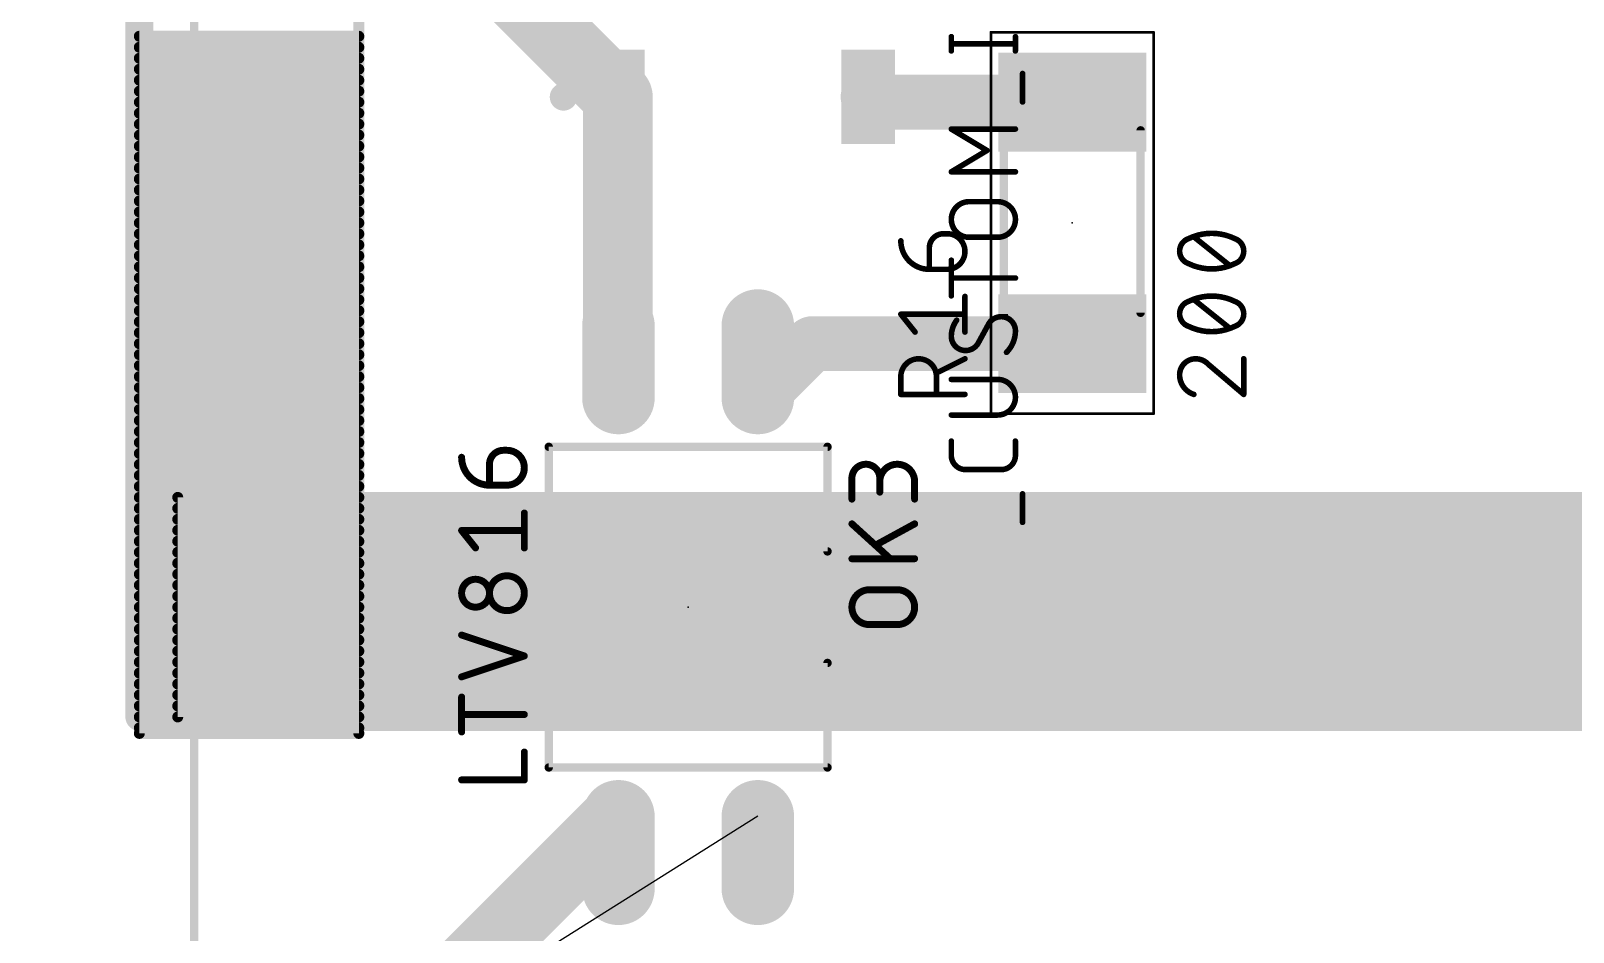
# Model space of a CAD drawing. Extents: x -92 to 260, y -27 to 208.
# Drawn here: x 132.02 to 160.13, y 118.08 to 134.5 of the extents above; entities that cross this region are included whole.
import ezdxf

# ---------------------------------------------------------------- set-up
doc = ezdxf.new("R2010")
doc.units = 0
for name, color, linetype in [('1', 12, 'CONTINUOUS'), ('121', 253, 'CONTINUOUS'), ('16', 132, 'CONTINUOUS'), ('17', 110, 'CONTINUOUS'), ('19', 53, 'CONTINUOUS'), ('21', 253, 'CONTINUOUS'), ('23', 53, 'CONTINUOUS'), ('25', 253, 'CONTINUOUS'), ('27', 253, 'CONTINUOUS'), ('39', 12, 'CONTINUOUS'), ('51', 253, 'CONTINUOUS')]:
    doc.layers.add(name, color=color, linetype=linetype)

# ---------------------------------------------------------------- blocks, each defined once
blk = doc.blocks.new('OFFSETP100')
at = {"const_width": 1}
blk.add_lwpolyline([(0, 0), (1, 0)], dxfattribs=at)
at = {"const_width": 0.5}
for points in [[(0, 0.25, 1), (0, -0.25)], [(1, -0.25, 1), (1, 0.25)]]:
    blk.add_lwpolyline(points, format="xyb", dxfattribs=at)
blk = doc.blocks.new('RECT')
blk.add_solid([(-0.5, -0.5), (0.5, -0.5), (-0.5, 0.5), (0.5, 0.5)])

msp = doc.modelspace()

# ---------------------------------------------------------------- linework, layer by layer
at = {"layer": '1'}
for points, const_width in [([(134, 122), (134, 182)], 0.508), ([(140, 136.0159), (142.72, 133.2959)], 1.27), ([(142.72, 133.2959), (142.72, 127.82)], 1.27), ([(147.3759, 133.2), (147.28, 133.2959)], 1), ([(151, 133.2), (147.3759, 133.2)], 1), ([(145.27, 127.81), (146.26, 128.8)], 1), ([(146.26, 128.8), (151, 128.8)], 1), ([(142.72, 127.82), (142.73, 127.81)], 1.27), ([(211, 122), (134, 122)], 0.508), ([(142.73, 120.19), (136.54, 114)], 1.27)]:
    msp.add_lwpolyline(points, dxfattribs=dict(at, const_width=const_width))
for points, const_width in [([(143.0375, 133.2959, 1), (142.4025, 133.2959)], 0.635), ([(142.4955, 133.0714, 1), (142.9445, 133.5204)], 0.635), ([(147.4568, 133.4727, 1), (147.1032, 133.1191)], 0.5), ([(147.3759, 133.45, 1), (147.3759, 132.95)], 0.5), ([(147.1991, 133.0232, 1), (147.5527, 133.3768)], 0.5), ([(151, 132.95, 1), (151, 133.45)], 0.5), ([(146.26, 129.05, 1), (146.26, 128.55)], 0.5), ([(146.4368, 128.6232, 1), (146.0832, 128.9768)], 0.5), ([(151, 128.55, 1), (151, 129.05)], 0.5), ([(142.9445, 128.0445, 1), (142.4955, 127.5955)], 0.635), ([(142.5055, 127.5855, 1), (142.9545, 128.0345)], 0.635), ([(145.0932, 127.9868, 1), (145.4468, 127.6332)], 0.5), ([(142.4025, 127.82, 1), (143.0375, 127.82)], 0.635), ([(134, 122.127, 1), (134, 121.873)], 0.254), ([(133.873, 122, 1), (134.127, 122)], 0.254), ([(142.9545, 119.9655, 1), (142.5055, 120.4145)], 0.635)]:
    msp.add_lwpolyline(points, format="xyb", dxfattribs=dict(at, const_width=const_width))
at = {"layer": '121', "const_width": 0.1524}
msp.add_lwpolyline([(135, 175), (135, 85)], dxfattribs=at)
at = {"layer": '16', "const_width": 0.508}
for points in [[(134, 122), (134, 183)], [(212, 122), (134, 122)]]:
    msp.add_lwpolyline(points, dxfattribs=at)
at = {"layer": '16', "const_width": 0.254}
for points in [[(134, 122.127, 1), (134, 121.873)], [(133.873, 122, 1), (134.127, 122)]]:
    msp.add_lwpolyline(points, format="xyb", dxfattribs=at)
at = {"layer": '19'}
msp.add_line((145.27, 120.19), (129.05, 110), dxfattribs=at)
at = {"layer": '21'}
for points, const_width in [([(134, 121.7), (134, 180.3)], 0.2), ([(138, 180.3), (138, 121.7)], 0.2), ([(134, 134.4), (138, 134.4)], 0.2), ([(134, 134.2), (138, 134.2)], 0.2), ([(134, 134), (138, 134)], 0.2), ([(134, 133.8), (138, 133.8)], 0.2), ([(134, 133.6), (138, 133.6)], 0.2), ([(134, 133.4), (138, 133.4)], 0.2), ([(134, 133.2), (138, 133.2)], 0.2), ([(134, 133), (138, 133)], 0.2), ([(134, 132.8), (138, 132.8)], 0.2), ([(134, 132.6), (138, 132.6)], 0.2), ([(134, 132.4), (138, 132.4)], 0.2), ([(134, 132.2), (138, 132.2)], 0.2), ([(134, 132), (138, 132)], 0.2), ([(134, 131.8), (138, 131.8)], 0.2), ([(134, 131.6), (138, 131.6)], 0.2), ([(134, 131.4), (138, 131.4)], 0.2), ([(134, 131.2), (138, 131.2)], 0.2), ([(134, 131), (138, 131)], 0.2), ([(134, 130.8), (138, 130.8)], 0.2), ([(134, 130.6), (138, 130.6)], 0.2), ([(134, 130.4), (138, 130.4)], 0.2), ([(134, 130.2), (138, 130.2)], 0.2), ([(134, 130), (138, 130)], 0.2), ([(134, 129.8), (138, 129.8)], 0.2), ([(134, 129.6), (138, 129.6)], 0.2), ([(134, 129.4), (138, 129.4)], 0.2), ([(134, 129.2), (138, 129.2)], 0.2), ([(134, 129), (138, 129)], 0.2), ([(134, 128.8), (138, 128.8)], 0.2), ([(134, 128.6), (138, 128.6)], 0.2), ([(134, 128.4), (138, 128.4)], 0.2), ([(134, 128.2), (138, 128.2)], 0.2), ([(134, 128), (138, 128)], 0.2), ([(134, 127.8), (138, 127.8)], 0.2), ([(134, 127.6), (138, 127.6)], 0.2), ([(134, 127.4), (138, 127.4)], 0.2), ([(134, 127.2), (138, 127.2)], 0.2), ([(134, 127), (138, 127)], 0.2), ([(134, 126.8), (138, 126.8)], 0.2), ([(146.54, 126.921), (141.46, 126.921)], 0.1524), ([(141.46, 121.079), (141.46, 126.921)], 0.1524), ([(146.54, 126.921), (146.54, 125.016)], 0.1524), ([(134, 126.6), (138, 126.6)], 0.2), ([(134, 126.4), (138, 126.4)], 0.2), ([(134, 126.2), (138, 126.2)], 0.2), ([(134, 126), (138, 126)], 0.2), ([(134.7, 122), (134.7, 126)], 0.2), ([(134.7, 126), (210.3, 126)], 0.2), ([(134, 125.8), (138, 125.8)], 0.2), ([(134, 125.6), (138, 125.6)], 0.2), ([(134.7, 125.8), (210.3, 125.8)], 0.2), ([(134.7, 125.6), (210.3, 125.6)], 0.2), ([(134, 125.4), (138, 125.4)], 0.2), ([(134.7, 125.4), (210.3, 125.4)], 0.2), ([(134, 125.2), (138, 125.2)], 0.2), ([(134, 125), (138, 125)], 0.2), ([(134.7, 125.2), (210.3, 125.2)], 0.2), ([(134.7, 125), (210.3, 125)], 0.2), ([(134, 124.8), (138, 124.8)], 0.2), ([(134.7, 124.8), (210.3, 124.8)], 0.2), ([(134, 124.6), (138, 124.6)], 0.2), ([(134, 124.4), (138, 124.4)], 0.2), ([(134.7, 124.6), (210.3, 124.6)], 0.2), ([(134.7, 124.4), (210.3, 124.4)], 0.2), ([(134, 124.2), (138, 124.2)], 0.2), ([(134.7, 124.2), (210.3, 124.2)], 0.2), ([(134, 124), (138, 124)], 0.2), ([(134.7, 124), (210.3, 124)], 0.2), ([(134, 123.8), (138, 123.8)], 0.2), ([(134, 123.6), (138, 123.6)], 0.2), ([(134.7, 123.8), (210.3, 123.8)], 0.2), ([(134.7, 123.6), (210.3, 123.6)], 0.2), ([(134, 123.4), (138, 123.4)], 0.2), ([(134.7, 123.4), (210.3, 123.4)], 0.2), ([(134, 123.2), (138, 123.2)], 0.2), ([(134, 123), (138, 123)], 0.2), ([(134.7, 123.2), (210.3, 123.2)], 0.2), ([(134.7, 123), (210.3, 123)], 0.2), ([(134, 122.8), (138, 122.8)], 0.2), ([(134.7, 122.8), (210.3, 122.8)], 0.2), ([(146.54, 121.079), (146.54, 122.984)], 0.1524), ([(134, 122.6), (138, 122.6)], 0.2), ([(134.7, 122.6), (210.3, 122.6)], 0.2), ([(134, 122.4), (138, 122.4)], 0.2), ([(134, 122.2), (138, 122.2)], 0.2), ([(134.7, 122.4), (210.3, 122.4)], 0.2), ([(134.7, 122.2), (210.3, 122.2)], 0.2), ([(134, 122), (138, 122)], 0.2), ([(210.3, 122), (134.7, 122)], 0.2), ([(134.7, 122), (210.3, 122)], 0.2), ([(134, 121.8), (138, 121.8)], 0.2), ([(138, 121.7), (134, 121.7)], 0.2), ([(141.46, 121.079), (146.54, 121.079)], 0.1524)]:
    msp.add_lwpolyline(points, dxfattribs=dict(at, const_width=const_width))
for points, const_width in [([(134, 134.45, 1), (134, 134.35)], 0.1), ([(138, 134.35, 1), (138, 134.45)], 0.1), ([(134, 134.25, 1), (134, 134.15)], 0.1), ([(134, 134.05, 1), (134, 133.95)], 0.1), ([(138, 134.15, 1), (138, 134.25)], 0.1), ([(138, 133.95, 1), (138, 134.05)], 0.1), ([(134, 133.85, 1), (134, 133.75)], 0.1), ([(138, 133.75, 1), (138, 133.85)], 0.1), ([(134, 133.65, 1), (134, 133.55)], 0.1), ([(134, 133.45, 1), (134, 133.35)], 0.1), ([(138, 133.55, 1), (138, 133.65)], 0.1), ([(138, 133.35, 1), (138, 133.45)], 0.1), ([(141.7291, 133.1709, 1), (141.7291, 133.4209, 1), (141.7291, 133.1709)], 0.25), ([(134, 133.25, 1), (134, 133.15)], 0.1), ([(138, 133.15, 1), (138, 133.25)], 0.1), ([(134, 133.05, 1), (134, 132.95)], 0.1), ([(138, 132.95, 1), (138, 133.05)], 0.1), ([(134, 132.85, 1), (134, 132.75)], 0.1), ([(134, 132.65, 1), (134, 132.55)], 0.1), ([(138, 132.75, 1), (138, 132.85)], 0.1), ([(138, 132.55, 1), (138, 132.65)], 0.1), ([(134, 132.45, 1), (134, 132.35)], 0.1), ([(138, 132.35, 1), (138, 132.45)], 0.1), ([(134, 132.25, 1), (134, 132.15)], 0.1), ([(134, 132.05, 1), (134, 131.95)], 0.1), ([(138, 132.15, 1), (138, 132.25)], 0.1), ([(138, 131.95, 1), (138, 132.05)], 0.1), ([(134, 131.85, 1), (134, 131.75)], 0.1), ([(138, 131.75, 1), (138, 131.85)], 0.1), ([(134, 131.65, 1), (134, 131.55)], 0.1), ([(138, 131.55, 1), (138, 131.65)], 0.1), ([(134, 131.45, 1), (134, 131.35)], 0.1), ([(134, 131.25, 1), (134, 131.15)], 0.1), ([(138, 131.35, 1), (138, 131.45)], 0.1), ([(138, 131.15, 1), (138, 131.25)], 0.1), ([(134, 131.05, 1), (134, 130.95)], 0.1), ([(138, 130.95, 1), (138, 131.05)], 0.1), ([(134, 130.85, 1), (134, 130.75)], 0.1), ([(134, 130.65, 1), (134, 130.55)], 0.1), ([(138, 130.75, 1), (138, 130.85)], 0.1), ([(138, 130.55, 1), (138, 130.65)], 0.1), ([(134, 130.45, 1), (134, 130.35)], 0.1), ([(138, 130.35, 1), (138, 130.45)], 0.1), ([(134, 130.25, 1), (134, 130.15)], 0.1), ([(138, 130.15, 1), (138, 130.25)], 0.1), ([(134, 130.05, 1), (134, 129.95)], 0.1), ([(134, 129.85, 1), (134, 129.75)], 0.1), ([(138, 129.95, 1), (138, 130.05)], 0.1), ([(138, 129.75, 1), (138, 129.85)], 0.1), ([(134, 129.65, 1), (134, 129.55)], 0.1), ([(138, 129.55, 1), (138, 129.65)], 0.1), ([(134, 129.45, 1), (134, 129.35)], 0.1), ([(134, 129.25, 1), (134, 129.15)], 0.1), ([(138, 129.35, 1), (138, 129.45)], 0.1), ([(138, 129.15, 1), (138, 129.25)], 0.1), ([(134, 129.05, 1), (134, 128.95)], 0.1), ([(138, 128.95, 1), (138, 129.05)], 0.1), ([(134, 128.85, 1), (134, 128.75)], 0.1), ([(138, 128.75, 1), (138, 128.85)], 0.1), ([(134, 128.65, 1), (134, 128.55)], 0.1), ([(134, 128.45, 1), (134, 128.35)], 0.1), ([(138, 128.55, 1), (138, 128.65)], 0.1), ([(138, 128.35, 1), (138, 128.45)], 0.1), ([(134, 128.25, 1), (134, 128.15)], 0.1), ([(138, 128.15, 1), (138, 128.25)], 0.1), ([(134, 128.05, 1), (134, 127.95)], 0.1), ([(134, 127.85, 1), (134, 127.75)], 0.1), ([(138, 127.95, 1), (138, 128.05)], 0.1), ([(138, 127.75, 1), (138, 127.85)], 0.1), ([(134, 127.65, 1), (134, 127.55)], 0.1), ([(138, 127.55, 1), (138, 127.65)], 0.1), ([(134, 127.45, 1), (134, 127.35)], 0.1), ([(138, 127.35, 1), (138, 127.45)], 0.1), ([(134, 127.25, 1), (134, 127.15)], 0.1), ([(134, 127.05, 1), (134, 126.95)], 0.1), ([(138, 127.15, 1), (138, 127.25)], 0.1), ([(138, 126.95, 1), (138, 127.05)], 0.1), ([(134, 126.85, 1), (134, 126.75)], 0.1), ([(138, 126.75, 1), (138, 126.85)], 0.1), ([(141.46, 126.9591, 1), (141.46, 126.8829)], 0.0762), ([(141.4981, 126.921, 1), (141.4219, 126.921)], 0.0762), ([(146.5781, 126.921, 1), (146.5019, 126.921)], 0.0762), ([(146.54, 126.8829, 1), (146.54, 126.9591)], 0.0762), ([(134, 126.65, 1), (134, 126.55)], 0.1), ([(134, 126.45, 1), (134, 126.35)], 0.1), ([(138, 126.55, 1), (138, 126.65)], 0.1), ([(138, 126.35, 1), (138, 126.45)], 0.1), ([(134, 126.25, 1), (134, 126.15)], 0.1), ([(138, 126.15, 1), (138, 126.25)], 0.1), ([(134, 126.05, 1), (134, 125.95)], 0.1), ([(134.75, 126, 1), (134.65, 126)], 0.1), ([(134.7, 126.05, 1), (134.7, 125.95)], 0.1), ([(138, 125.95, 1), (138, 126.05)], 0.1), ([(134, 125.85, 1), (134, 125.75)], 0.1), ([(134, 125.65, 1), (134, 125.55)], 0.1), ([(134.7, 125.85, 1), (134.7, 125.75)], 0.1), ([(134.7, 125.65, 1), (134.7, 125.55)], 0.1), ([(138, 125.75, 1), (138, 125.85)], 0.1), ([(138, 125.55, 1), (138, 125.65)], 0.1), ([(134, 125.45, 1), (134, 125.35)], 0.1), ([(134.7, 125.45, 1), (134.7, 125.35)], 0.1), ([(138, 125.35, 1), (138, 125.45)], 0.1), ([(134, 125.25, 1), (134, 125.15)], 0.1), ([(134, 125.05, 1), (134, 124.95)], 0.1), ([(134.7, 125.25, 1), (134.7, 125.15)], 0.1), ([(134.7, 125.05, 1), (134.7, 124.95)], 0.1), ([(138, 125.15, 1), (138, 125.25)], 0.1), ([(138, 124.95, 1), (138, 125.05)], 0.1), ([(146.54, 125.016, 1), (146.54, 122.984)], 0.1524), ([(146.54, 124.9779, 1), (146.54, 125.0541)], 0.0762), ([(134, 124.85, 1), (134, 124.75)], 0.1), ([(134.7, 124.85, 1), (134.7, 124.75)], 0.1), ([(138, 124.75, 1), (138, 124.85)], 0.1), ([(146.5019, 125.016, 1), (146.5781, 125.016)], 0.0762), ([(134, 124.65, 1), (134, 124.55)], 0.1), ([(134, 124.45, 1), (134, 124.35)], 0.1), ([(134.7, 124.65, 1), (134.7, 124.55)], 0.1), ([(134.7, 124.45, 1), (134.7, 124.35)], 0.1), ([(138, 124.55, 1), (138, 124.65)], 0.1), ([(138, 124.35, 1), (138, 124.45)], 0.1), ([(134, 124.25, 1), (134, 124.15)], 0.1), ([(134.7, 124.25, 1), (134.7, 124.15)], 0.1), ([(138, 124.15, 1), (138, 124.25)], 0.1), ([(134, 124.05, 1), (134, 123.95)], 0.1), ([(134.7, 124.05, 1), (134.7, 123.95)], 0.1), ([(138, 123.95, 1), (138, 124.05)], 0.1), ([(134, 123.85, 1), (134, 123.75)], 0.1), ([(134, 123.65, 1), (134, 123.55)], 0.1), ([(134.7, 123.85, 1), (134.7, 123.75)], 0.1), ([(134.7, 123.65, 1), (134.7, 123.55)], 0.1), ([(138, 123.75, 1), (138, 123.85)], 0.1), ([(138, 123.55, 1), (138, 123.65)], 0.1), ([(134, 123.45, 1), (134, 123.35)], 0.1), ([(134.7, 123.45, 1), (134.7, 123.35)], 0.1), ([(138, 123.35, 1), (138, 123.45)], 0.1), ([(134, 123.25, 1), (134, 123.15)], 0.1), ([(134, 123.05, 1), (134, 122.95)], 0.1), ([(134.7, 123.25, 1), (134.7, 123.15)], 0.1), ([(134.7, 123.05, 1), (134.7, 122.95)], 0.1), ([(138, 123.15, 1), (138, 123.25)], 0.1), ([(138, 122.95, 1), (138, 123.05)], 0.1), ([(134, 122.85, 1), (134, 122.75)], 0.1), ([(134.7, 122.85, 1), (134.7, 122.75)], 0.1), ([(138, 122.75, 1), (138, 122.85)], 0.1), ([(146.5781, 122.984, 1), (146.5019, 122.984)], 0.0762), ([(146.54, 122.9459, 1), (146.54, 123.0221)], 0.0762), ([(134, 122.65, 1), (134, 122.55)], 0.1), ([(134.7, 122.65, 1), (134.7, 122.55)], 0.1), ([(138, 122.55, 1), (138, 122.65)], 0.1), ([(134, 122.45, 1), (134, 122.35)], 0.1), ([(134, 122.25, 1), (134, 122.15)], 0.1), ([(134.7, 122.45, 1), (134.7, 122.35)], 0.1), ([(134.7, 122.25, 1), (134.7, 122.15)], 0.1), ([(138, 122.35, 1), (138, 122.45)], 0.1), ([(138, 122.15, 1), (138, 122.25)], 0.1), ([(134, 122.05, 1), (134, 121.95)], 0.1), ([(134.7, 122.05, 1), (134.7, 121.95)], 0.1), ([(134.7, 122.05, 1), (134.7, 121.95)], 0.1), ([(134.65, 122, 1), (134.75, 122)], 0.1), ([(138, 121.95, 1), (138, 122.05)], 0.1), ([(134, 121.85, 1), (134, 121.75)], 0.1), ([(134, 121.75, 1), (134, 121.65)], 0.1), ([(133.95, 121.7, 1), (134.05, 121.7)], 0.1), ([(137.95, 121.7, 1), (138.05, 121.7)], 0.1), ([(138, 121.75, 1), (138, 121.85)], 0.1), ([(138, 121.65, 1), (138, 121.75)], 0.1), ([(141.46, 121.1171, 1), (141.46, 121.0409)], 0.0762), ([(146.54, 121.0409, 1), (146.54, 121.1171)], 0.0762), ([(141.4219, 121.079, 1), (141.4981, 121.079)], 0.0762), ([(146.5019, 121.079, 1), (146.5781, 121.079)], 0.0762)]:
    msp.add_lwpolyline(points, format="xyb", dxfattribs=dict(at, const_width=const_width))
at = {"layer": '23'}
for p in [(151, 131), (144, 124)]:
    msp.add_point(p, dxfattribs=at)
at = {"layer": '25'}
for points, const_width in [([(147.8758, 130.6737, 0.4142), (148.3951, 130.1544)], 0.1016), ([(147.9012, 130.6737, 1), (147.8504, 130.6737)], 0.0508), ([(148.6547, 130.8035, 0.4142), (148.3951, 130.5439)], 0.1016), ([(148.6547, 130.8289, 1), (148.6547, 130.7781)], 0.0508), ([(148.6547, 130.7781, 1), (148.6547, 130.8289)], 0.0508), ([(148.7196, 130.1544, 1), (148.7196, 130.8035)], 0.1016), ([(148.7196, 130.8289, 1), (148.7196, 130.7781)], 0.0508), ([(148.7196, 130.7781, 1), (148.7196, 130.8289)], 0.0508), ([(148.4205, 130.5439, 1), (148.3697, 130.5439)], 0.0508), ([(148.3697, 130.5439, 1), (148.4205, 130.5439)], 0.0508), ([(148.3951, 130.1798, 1), (148.3951, 130.129)], 0.0508), ([(148.3697, 130.1544, 1), (148.4205, 130.1544)], 0.0508), ([(148.3951, 130.129, 1), (148.3951, 130.1798)], 0.0508), ([(148.7196, 130.1798, 1), (148.7196, 130.129)], 0.0508), ([(148.7196, 130.129, 1), (148.7196, 130.1798)], 0.0508), ([(149.0696, 129.6605, 1), (149.0188, 129.6605)], 0.0508), ([(147.8956, 129.3519, 1), (147.856, 129.3201)], 0.0508), ([(147.8758, 129.3614, 1), (147.8758, 129.3106)], 0.0508), ([(149.0442, 129.3106, 1), (149.0442, 129.3614)], 0.0508), ([(148.1156, 128.9956, 1), (148.1553, 129.0273)], 0.0508), ([(149.0188, 129.0114, 1), (149.0696, 129.0114)], 0.0508), ([(148.5249, 128.2004, 1), (147.8758, 128.2004)], 0.1016), ([(149.0556, 128.5022, 1), (149.0328, 128.5476)], 0.0508), ([(147.9012, 128.2004, 1), (147.8504, 128.2004)], 0.0508), ([(147.8504, 128.2004, 1), (147.9012, 128.2004)], 0.0508), ([(148.5136, 128.288, 1), (148.5363, 128.2425)], 0.0508), ([(148.5503, 128.2004, 1), (148.4995, 128.2004)], 0.0508), ([(148.4995, 128.2004, 1), (148.5503, 128.2004)], 0.0508), ([(147.8758, 127.9012, 1), (147.8758, 127.8504)], 0.0508), ([(147.8504, 127.8758, 1), (147.9012, 127.8758)], 0.0508), ([(148.4995, 127.8758, 1), (148.5503, 127.8758)], 0.0508), ([(149.0442, 127.8504, 1), (149.0442, 127.9012)], 0.0508), ([(147.4925, 126.3495, 1), (146.9845, 126.3495)], 0.127), ([(148.1275, 126.286, 1), (147.4925, 126.286)], 0.127), ([(147.0162, 126.3495, 1), (146.9528, 126.3495)], 0.0635), ([(146.9528, 126.3495, 1), (147.0162, 126.3495)], 0.0635), ([(147.5242, 126.3495, 1), (147.4608, 126.3495)], 0.0635), ([(147.4608, 126.3495, 1), (147.5242, 126.3495)], 0.0635), ([(147.4608, 126.286, 1), (147.5242, 126.286)], 0.0635), ([(148.1592, 126.286, 1), (148.0958, 126.286)], 0.0635), ([(148.0958, 126.286, 1), (148.1592, 126.286)], 0.0635), ([(146.9528, 125.9685, 1), (147.0162, 125.9685)], 0.0635), ([(147.4608, 126.0955, 1), (147.5242, 126.0955)], 0.0635), ([(148.0958, 125.9685, 1), (148.1592, 125.9685)], 0.0635), ([(147.0059, 125.5411, 1), (146.9631, 125.4942)], 0.0635), ([(148.1427, 125.4898, 1), (148.1123, 125.5455)], 0.0635), ([(147.4138, 125.1645, 1), (147.4442, 125.1088)], 0.0635), ([(146.9845, 124.9144, 1), (146.9845, 124.8509)], 0.0635), ([(147.6616, 124.8592, 1), (147.7044, 124.9061)], 0.0635), ([(148.1275, 124.8509, 1), (148.1275, 124.9144)], 0.0635), ([(147.302, 124.3175, 1), (147.302, 123.6825)], 0.127), ([(147.302, 124.3493, 1), (147.302, 124.2858)], 0.0635), ([(147.302, 124.2858, 1), (147.302, 124.3493)], 0.0635), ([(147.81, 124.3493, 1), (147.81, 124.2858)], 0.0635), ([(147.81, 123.6825, 1), (147.81, 124.3175)], 0.127), ([(147.81, 124.2858, 1), (147.81, 124.3493)], 0.0635), ([(147.302, 123.7143, 1), (147.302, 123.6508)], 0.0635), ([(147.302, 123.6508, 1), (147.302, 123.7143)], 0.0635), ([(147.81, 123.7143, 1), (147.81, 123.6508)], 0.0635), ([(147.81, 123.6508, 1), (147.81, 123.7143)], 0.0635)]:
    msp.add_lwpolyline(points, format="xyb", dxfattribs=dict(at, const_width=const_width))
for points, const_width in [([(148.6547, 130.8035), (148.7196, 130.8035)], 0.1016), ([(148.3951, 130.1544), (148.3951, 130.5439)], 0.1016), ([(148.7196, 130.1544), (148.3951, 130.1544)], 0.1016), ([(149.0442, 129.0114), (149.0442, 129.6605)], 0.1016), ([(148.1354, 129.0114), (147.8758, 129.336)], 0.1016), ([(147.8758, 129.336), (149.0442, 129.336)], 0.1016), ([(149.0442, 128.5249), (148.5249, 128.2653)], 0.1016), ([(147.8758, 127.8758), (147.8758, 128.2004)], 0.1016), ([(148.5249, 128.2004), (148.5249, 127.8758)], 0.1016), ([(149.0442, 127.8758), (147.8758, 127.8758)], 0.1016), ([(146.9845, 125.9685), (146.9845, 126.3495)], 0.127), ([(147.4925, 126.3495), (147.4925, 126.0955)], 0.127), ([(148.1275, 125.9685), (148.1275, 126.286)], 0.127), ([(146.9845, 125.5177), (147.683, 124.8827)], 0.127), ([(148.1275, 125.5177), (147.429, 125.1367)], 0.127), ([(148.1275, 124.8827), (146.9845, 124.8827)], 0.127), ([(147.302, 124.3175), (147.81, 124.3175)], 0.127), ([(147.81, 123.6825), (147.302, 123.6825)], 0.127)]:
    msp.add_lwpolyline(points, dxfattribs=dict(at, const_width=const_width))
at = {"layer": '27'}
for points, const_width in [([(148.7958, 134.1336), (148.7958, 134.3932)], 0.1016), ([(149.9642, 134.1336), (149.9642, 134.3932)], 0.1016), ([(148.7958, 134.2634), (149.9642, 134.2634)], 0.1016), ([(150.094, 133.2036), (150.094, 133.7229)], 0.1016), ([(149.4449, 132.3203), (148.7958, 132.7098)], 0.1016), ([(148.7958, 132.7098), (149.9642, 132.7098)], 0.1016), ([(148.7958, 131.9308), (149.4449, 132.3203)], 0.1016), ([(149.9642, 131.9308), (148.7958, 131.9308)], 0.1016), ([(149.1204, 131.3875), (149.6396, 131.3875)], 0.1016), ([(149.6396, 130.7384), (149.1204, 130.7384)], 0.1016), ([(153.8646, 130.2267), (153.2154, 130.746)], 0.1016), ([(148.7958, 129.6716), (148.7958, 130.3207)], 0.1016), ([(149.9642, 129.9962), (148.7958, 129.9962)], 0.1016), ([(153.8646, 129.0837), (153.2154, 129.603)], 0.1016), ([(149.4774, 129.1622), (149.2826, 128.8052)], 0.1016), ([(153.4751, 128.4275), (154.1242, 127.8758)], 0.1016), ([(154.1242, 127.8758), (154.1242, 128.5249)], 0.1016), ([(149.6396, 128.1491), (148.7958, 128.1491)], 0.1016), ([(148.7958, 127.4999), (149.6396, 127.4999)], 0.1016), ([(148.7958, 126.7657), (148.7958, 127.0253)], 0.1016), ([(149.9642, 127.0253), (149.9642, 126.7657)], 0.1016), ([(140.6345, 126.8575), (140.698, 126.8575)], 0.127), ([(140.3805, 126.2225), (140.3805, 126.6035)], 0.127), ([(149.7046, 126.506), (149.0554, 126.506)], 0.1016), ([(140.698, 126.2225), (140.3805, 126.2225)], 0.127), ([(150.094, 125.5456), (150.094, 126.0648)], 0.1016), ([(141.0155, 125.0795), (141.0155, 125.7145)], 0.127), ([(140.1265, 125.0795), (139.8725, 125.397)], 0.127), ([(139.8725, 125.397), (141.0155, 125.397)], 0.127), ([(141.0155, 123.111), (139.8725, 123.492)], 0.127), ([(139.8725, 122.73), (141.0155, 123.111)], 0.127), ([(139.8725, 121.7267), (139.8725, 122.3617)], 0.127), ([(141.0155, 122.0442), (139.8725, 122.0442)], 0.127), ([(141.0155, 120.8529), (141.0155, 121.3609)], 0.127), ([(139.8725, 120.8529), (141.0155, 120.8529)], 0.127)]:
    msp.add_lwpolyline(points, dxfattribs=dict(at, const_width=const_width))
for points, const_width in [([(148.8212, 134.3932, 1), (148.7704, 134.3932)], 0.0508), ([(149.9896, 134.3932, 1), (149.9388, 134.3932)], 0.0508), ([(148.7958, 134.2888, 1), (148.7958, 134.238)], 0.0508), ([(148.7704, 134.1336, 1), (148.8212, 134.1336)], 0.0508), ([(149.9388, 134.1336, 1), (149.9896, 134.1336)], 0.0508), ([(149.9642, 134.238, 1), (149.9642, 134.2888)], 0.0508), ([(150.1194, 133.7229, 1), (150.0686, 133.7229)], 0.0508), ([(150.0686, 133.2036, 1), (150.1194, 133.2036)], 0.0508), ([(148.7958, 132.7352, 1), (148.7958, 132.6844)], 0.0508), ([(148.8089, 132.7315, 1), (148.7827, 132.688)], 0.0508), ([(149.9642, 132.6844, 1), (149.9642, 132.7352)], 0.0508), ([(149.458, 132.2985, 1), (149.4318, 132.3421)], 0.0508), ([(149.4318, 132.2985, 1), (149.458, 132.3421)], 0.0508), ([(148.7958, 131.9562, 1), (148.7958, 131.9054)], 0.0508), ([(148.7827, 131.9526, 1), (148.8089, 131.909)], 0.0508), ([(149.9642, 131.9054, 1), (149.9642, 131.9562)], 0.0508), ([(149.1204, 131.3875, 1), (149.1204, 130.7384)], 0.1016), ([(149.1204, 131.4129, 1), (149.1204, 131.3621)], 0.0508), ([(149.1204, 131.3621, 1), (149.1204, 131.4129)], 0.0508), ([(149.6396, 130.7384, 1), (149.6396, 131.3875)], 0.1016), ([(149.6396, 131.4129, 1), (149.6396, 131.3621)], 0.0508), ([(149.6396, 131.3621, 1), (149.6396, 131.4129)], 0.0508), ([(149.1204, 130.7638, 1), (149.1204, 130.713)], 0.0508), ([(149.1204, 130.713, 1), (149.1204, 130.7638)], 0.0508), ([(149.6396, 130.7638, 1), (149.6396, 130.713)], 0.0508), ([(149.6396, 130.713, 1), (149.6396, 130.7638)], 0.0508), ([(153.1181, 130.7135, 0.3205), (152.9558, 130.4863)], 0.1016), ([(153.1069, 130.7364, 1), (153.1292, 130.6907)], 0.0508), ([(153.54, 130.8109, 0.1139), (153.1181, 130.7135)], 0.1016), ([(153.1263, 130.6895, 1), (153.1098, 130.7376)], 0.0508), ([(153.2313, 130.7658, 1), (153.1996, 130.7262)], 0.0508), ([(153.9619, 130.7135, 0.1139), (153.54, 130.8109)], 0.1016), ([(153.54, 130.8363, 1), (153.54, 130.7855)], 0.0508), ([(153.54, 130.7855, 1), (153.54, 130.8363)], 0.0508), ([(153.9702, 130.7376, 1), (153.9537, 130.6895)], 0.0508), ([(154.1242, 130.4863, 0.3205), (153.9619, 130.7135)], 0.1016), ([(153.9508, 130.6907, 1), (153.9731, 130.7364)], 0.0508), ([(152.9558, 130.4863, 0.3205), (153.1181, 130.2592)], 0.1016), ([(152.9812, 130.4863, 1), (152.9304, 130.4863)], 0.0508), ([(152.9304, 130.4863, 1), (152.9812, 130.4863)], 0.0508), ([(153.9619, 130.2592, 0.3205), (154.1242, 130.4863)], 0.1016), ([(154.1496, 130.4863, 1), (154.0988, 130.4863)], 0.0508), ([(154.0988, 130.4863, 1), (154.1496, 130.4863)], 0.0508), ([(148.8212, 130.3207, 1), (148.7704, 130.3207)], 0.0508), ([(153.1292, 130.282, 1), (153.1069, 130.2363)], 0.0508), ([(153.1181, 130.2592, 0.1139), (153.54, 130.1618)], 0.1016), ([(153.1098, 130.2351, 1), (153.1263, 130.2832)], 0.0508), ([(153.54, 130.1618, 0.1139), (153.9619, 130.2592)], 0.1016), ([(153.54, 130.1872, 1), (153.54, 130.1364)], 0.0508), ([(153.54, 130.1364, 1), (153.54, 130.1872)], 0.0508), ([(153.8487, 130.2069, 1), (153.8804, 130.2465)], 0.0508), ([(153.9537, 130.2832, 1), (153.9702, 130.2351)], 0.0508), ([(153.9731, 130.2363, 1), (153.9508, 130.282)], 0.0508), ([(148.7958, 130.0216, 1), (148.7958, 129.9708)], 0.0508), ([(149.9642, 129.9708, 1), (149.9642, 130.0216)], 0.0508), ([(148.7704, 129.6716, 1), (148.8212, 129.6716)], 0.0508), ([(153.1181, 129.5705, 0.3205), (152.9558, 129.3434)], 0.1016), ([(153.1069, 129.5934, 1), (153.1292, 129.5477)], 0.0508), ([(153.54, 129.6679, 0.1139), (153.1181, 129.5705)], 0.1016), ([(153.1263, 129.5465, 1), (153.1098, 129.5946)], 0.0508), ([(153.2313, 129.6228, 1), (153.1996, 129.5832)], 0.0508), ([(153.9619, 129.5705, 0.1139), (153.54, 129.6679)], 0.1016), ([(153.54, 129.6933, 1), (153.54, 129.6425)], 0.0508), ([(153.54, 129.6425, 1), (153.54, 129.6933)], 0.0508), ([(153.9702, 129.5946, 1), (153.9537, 129.5465)], 0.0508), ([(154.1242, 129.3434, 0.3205), (153.9619, 129.5705)], 0.1016), ([(153.9508, 129.5477, 1), (153.9731, 129.5934)], 0.0508), ([(148.8932, 129.2271, 0.1623), (148.7958, 128.935)], 0.1016), ([(148.9135, 129.2119, 1), (148.8728, 129.2424)], 0.0508), ([(149.7046, 129.292, 0.2656), (149.4774, 129.1622)], 0.1016), ([(149.9642, 129.0324, 0.4142), (149.7046, 129.292)], 0.1016), ([(149.7046, 129.3174, 1), (149.7046, 129.2666)], 0.0508), ([(149.7046, 129.2666, 1), (149.7046, 129.3174)], 0.0508), ([(152.9558, 129.3434, 0.3205), (153.1181, 129.1162)], 0.1016), ([(152.9812, 129.3433, 1), (152.9304, 129.3434)], 0.0508), ([(152.9304, 129.3433, 1), (152.9812, 129.3434)], 0.0508), ([(153.9619, 129.1162, 0.3205), (154.1242, 129.3434)], 0.1016), ([(154.1496, 129.3433, 1), (154.0988, 129.3434)], 0.0508), ([(154.0988, 129.3433, 1), (154.1496, 129.3434)], 0.0508), ([(149.4555, 129.1751, 1), (149.4993, 129.1493)], 0.0508), ([(149.4997, 129.1501, 1), (149.4551, 129.1744)], 0.0508), ([(149.8019, 128.6429, 0.2), (149.9642, 129.0324)], 0.1016), ([(149.9896, 129.0324, 1), (149.9388, 129.0324)], 0.0508), ([(149.9388, 129.0324, 1), (149.9896, 129.0324)], 0.0508), ([(153.1292, 129.139, 1), (153.1069, 129.0933)], 0.0508), ([(153.1181, 129.1162, 0.1139), (153.54, 129.0188)], 0.1016), ([(153.1098, 129.0921, 1), (153.1263, 129.1402)], 0.0508), ([(153.54, 129.0188, 0.1139), (153.9619, 129.1162)], 0.1016), ([(153.54, 129.0442, 1), (153.54, 128.9934)], 0.0508), ([(153.54, 128.9934, 1), (153.54, 129.0442)], 0.0508), ([(153.8487, 129.0639, 1), (153.8804, 129.1035)], 0.0508), ([(153.9537, 129.1402, 1), (153.9702, 129.0921)], 0.0508), ([(153.9731, 129.0933, 1), (153.9508, 129.139)], 0.0508), ([(148.7958, 128.935, 0.4142), (149.0554, 128.6754)], 0.1016), ([(148.8212, 128.935, 1), (148.7704, 128.935)], 0.0508), ([(148.7704, 128.935, 1), (148.8212, 128.935)], 0.0508), ([(149.0554, 128.6754, 0.2656), (149.2826, 128.8052)], 0.1016), ([(149.0554, 128.7008, 1), (149.0554, 128.65)], 0.0508), ([(149.0554, 128.65, 1), (149.0554, 128.7008)], 0.0508), ([(149.2603, 128.8174, 1), (149.3049, 128.793)], 0.0508), ([(149.3045, 128.7923, 1), (149.2608, 128.8181)], 0.0508), ([(149.784, 128.661, 1), (149.8198, 128.6249)], 0.0508), ([(153.2479, 128.5249, 0.4142), (152.9558, 128.2328)], 0.1016), ([(153.4751, 128.4275, 0.2053), (153.2479, 128.5249)], 0.1016), ([(153.2479, 128.5503, 1), (153.2479, 128.4995)], 0.0508), ([(153.2479, 128.4995, 1), (153.2479, 128.5503)], 0.0508), ([(153.4915, 128.4469, 1), (153.4586, 128.4082)], 0.0508), ([(153.4567, 128.41, 1), (153.4935, 128.4451)], 0.0508), ([(154.1496, 128.5249, 1), (154.0988, 128.5249)], 0.0508), ([(148.7958, 128.1745, 1), (148.7958, 128.1237)], 0.0508), ([(149.6396, 127.4999, 1), (149.6396, 128.149)], 0.1016), ([(149.6396, 128.1744, 1), (149.6396, 128.1236)], 0.0508), ([(149.6396, 128.1237, 1), (149.6396, 128.1745)], 0.0508), ([(152.9558, 128.2328, 0.3252), (153.2154, 127.8758)], 0.1016), ([(152.9812, 128.2328, 1), (152.9304, 128.2328)], 0.0508), ([(152.9304, 128.2328, 1), (152.9812, 128.2328)], 0.0508), ([(153.2076, 127.8516, 1), (153.2233, 127.9)], 0.0508), ([(154.0988, 127.8758, 1), (154.1496, 127.8758)], 0.0508), ([(154.1077, 127.8564, 1), (154.1407, 127.8952)], 0.0508), ([(148.7958, 127.5253, 1), (148.7958, 127.4745)], 0.0508), ([(149.6396, 127.5253, 1), (149.6396, 127.4745)], 0.0508), ([(149.6396, 127.4745, 1), (149.6396, 127.5253)], 0.0508), ([(148.8212, 127.0253, 1), (148.7704, 127.0253)], 0.0508), ([(149.9896, 127.0253, 1), (149.9388, 127.0253)], 0.0508), ([(139.8725, 126.7305, 0.4142), (140.3805, 126.2225)], 0.127), ([(139.9042, 126.7305, 1), (139.8408, 126.7305)], 0.0635), ([(140.6345, 126.8575, 0.4142), (140.3805, 126.6035)], 0.127), ([(140.6345, 126.8893, 1), (140.6345, 126.8257)], 0.0635), ([(140.6345, 126.8257, 1), (140.6345, 126.8893)], 0.0635), ([(140.698, 126.8893, 1), (140.698, 126.8257)], 0.0635), ([(140.698, 126.2225, 1), (140.698, 126.8575)], 0.127), ([(140.698, 126.8257, 1), (140.698, 126.8893)], 0.0635), ([(148.7958, 126.7657, 0.4142), (149.0554, 126.506)], 0.1016), ([(148.8212, 126.7657, 1), (148.7704, 126.7657)], 0.0508), ([(148.7704, 126.7657, 1), (148.8212, 126.7657)], 0.0508), ([(149.7046, 126.506, 0.4142), (149.9642, 126.7657)], 0.1016), ([(149.9896, 126.7657, 1), (149.9388, 126.7657)], 0.0508), ([(149.9388, 126.7657, 1), (149.9896, 126.7657)], 0.0508), ([(140.4123, 126.6035, 1), (140.3488, 126.6035)], 0.0635), ([(140.3488, 126.6035, 1), (140.4123, 126.6035)], 0.0635), ([(149.0554, 126.5314, 1), (149.0554, 126.4806)], 0.0508), ([(149.0554, 126.4806, 1), (149.0554, 126.5314)], 0.0508), ([(149.7046, 126.5314, 1), (149.7046, 126.4806)], 0.0508), ([(149.7046, 126.4806, 1), (149.7046, 126.5314)], 0.0508), ([(140.3805, 126.2543, 1), (140.3805, 126.1908)], 0.0635), ([(140.3488, 126.2225, 1), (140.4123, 126.2225)], 0.0635), ([(140.3805, 126.1908, 1), (140.3805, 126.2543)], 0.0635), ([(140.698, 126.2543, 1), (140.698, 126.1908)], 0.0635), ([(140.698, 126.1908, 1), (140.698, 126.2543)], 0.0635), ([(150.1194, 126.0648, 1), (150.0686, 126.0648)], 0.0508), ([(141.0472, 125.7145, 1), (140.9838, 125.7145)], 0.0635), ([(139.8973, 125.4168, 1), (139.8477, 125.3772)], 0.0635), ([(139.8725, 125.4288, 1), (139.8725, 125.3653)], 0.0635), ([(141.0155, 125.3653, 1), (141.0155, 125.4288)], 0.0635), ([(150.0686, 125.5456, 1), (150.1194, 125.5456)], 0.0508), ([(140.1017, 125.0597, 1), (140.1513, 125.0993)], 0.0635), ([(140.9838, 125.0795, 1), (141.0472, 125.0795)], 0.0635), ([(140.1265, 124.508, 1), (140.1265, 124)], 0.127), ([(140.1265, 124.5398, 1), (140.1265, 124.4763)], 0.0635), ([(140.1265, 124, 1), (140.1265, 124.508)], 0.127), ([(140.1265, 124.4763, 1), (140.1265, 124.5398)], 0.0635), ([(140.698, 124.5715, 1), (140.698, 123.9365)], 0.127), ([(140.698, 124.6033, 1), (140.698, 124.5397)], 0.0635), ([(140.698, 123.9365, 1), (140.698, 124.5715)], 0.127), ([(140.698, 124.5397, 1), (140.698, 124.6033)], 0.0635), ([(140.1265, 124.0318, 1), (140.1265, 123.9682)], 0.0635), ([(140.1265, 123.9682, 1), (140.1265, 124.0318)], 0.0635), ([(140.698, 123.9683, 1), (140.698, 123.9048)], 0.0635), ([(140.698, 123.9048, 1), (140.698, 123.9683)], 0.0635), ([(139.8825, 123.5221, 1), (139.8625, 123.4619)], 0.0635), ([(141.0255, 123.0809, 1), (141.0055, 123.1411)], 0.0635), ([(141.0055, 123.0809, 1), (141.0255, 123.1411)], 0.0635), ([(139.8625, 122.7601, 1), (139.8825, 122.6999)], 0.0635), ([(139.9042, 122.3617, 1), (139.8408, 122.3617)], 0.0635), ([(139.8725, 122.076, 1), (139.8725, 122.0125)], 0.0635), ([(141.0155, 122.0125, 1), (141.0155, 122.076)], 0.0635), ([(139.8408, 121.7267, 1), (139.9042, 121.7267)], 0.0635), ([(141.0472, 121.3609, 1), (140.9838, 121.3609)], 0.0635), ([(139.8725, 120.8847, 1), (139.8725, 120.8212)], 0.0635), ([(140.9838, 120.8529, 1), (141.0472, 120.8529)], 0.0635), ([(141.0155, 120.8212, 1), (141.0155, 120.8847)], 0.0635)]:
    msp.add_lwpolyline(points, format="xyb", dxfattribs=dict(at, const_width=const_width))
at = {"layer": '39', "const_width": 0.0508}
for points in [[(149.517, 127.527), (149.517, 134.473)], [(149.517, 134.473), (152.483, 134.473)], [(152.483, 134.473), (152.483, 127.527)], [(152.483, 127.527), (149.517, 127.527)]]:
    msp.add_lwpolyline(points, dxfattribs=at)
at = {"layer": '39', "const_width": 0.0254}
for points in [[(149.5297, 134.473, 1), (149.5043, 134.473)], [(149.517, 134.4857, 1), (149.517, 134.4603)], [(152.4957, 134.473, 1), (152.4703, 134.473)], [(152.483, 134.4603, 1), (152.483, 134.4857)], [(149.517, 127.5397, 1), (149.517, 127.5143)], [(149.5043, 127.527, 1), (149.5297, 127.527)], [(152.4703, 127.527, 1), (152.4957, 127.527)], [(152.483, 127.5143, 1), (152.483, 127.5397)]]:
    msp.add_lwpolyline(points, format="xyb", dxfattribs=at)
at = {"layer": '51', "const_width": 0.1524}
for points in [[(149.755, 129.338), (149.755, 132.662)], [(152.245, 129.363), (152.245, 132.687)]]:
    msp.add_lwpolyline(points, dxfattribs=at)
at = {"layer": '51', "const_width": 0.0762}
for points in [[(149.7931, 132.662, 1), (149.7169, 132.662)], [(152.2831, 132.687, 1), (152.2069, 132.687)], [(149.7169, 129.338, 1), (149.7931, 129.338)], [(152.2069, 129.363, 1), (152.2831, 129.363)]]:
    msp.add_lwpolyline(points, format="xyb", dxfattribs=at)

# ---------------------------------------------------------------- block references
at = {"layer": '1', "rotation": 90}
for p, xscale, yscale in [((142.72, 133.2959), 1.7179, 0.9739), ((147.28, 133.2959), 1.7179, 0.9739), ((151, 133.2), 1.8, 2.7), ((151, 128.8), 1.8, 2.7)]:
    msp.add_blockref('RECT', p, dxfattribs=dict(at, xscale=xscale, yscale=yscale))
at = {"layer": '17', "xscale": 1.3208, "yscale": 1.3208}
for p, rotation in [((142.73, 127.81), 90), ((142.73, 127.81), 90), ((145.27, 127.81), 90), ((145.27, 127.81), 90), ((142.73, 120.19), 270), ((142.73, 120.19), 270), ((145.27, 120.19), 270), ((145.27, 120.19), 270)]:
    msp.add_blockref('OFFSETP100', p, dxfattribs=dict(at, rotation=rotation))
at = {"layer": '51', "xscale": 0.8499, "yscale": 2.65, "rotation": 90}
for p in [(150.9958, 133.076), (150.9958, 128.9358)]:
    msp.add_blockref('RECT', p, dxfattribs=at)

doc.saveas('drawing.dxf')
